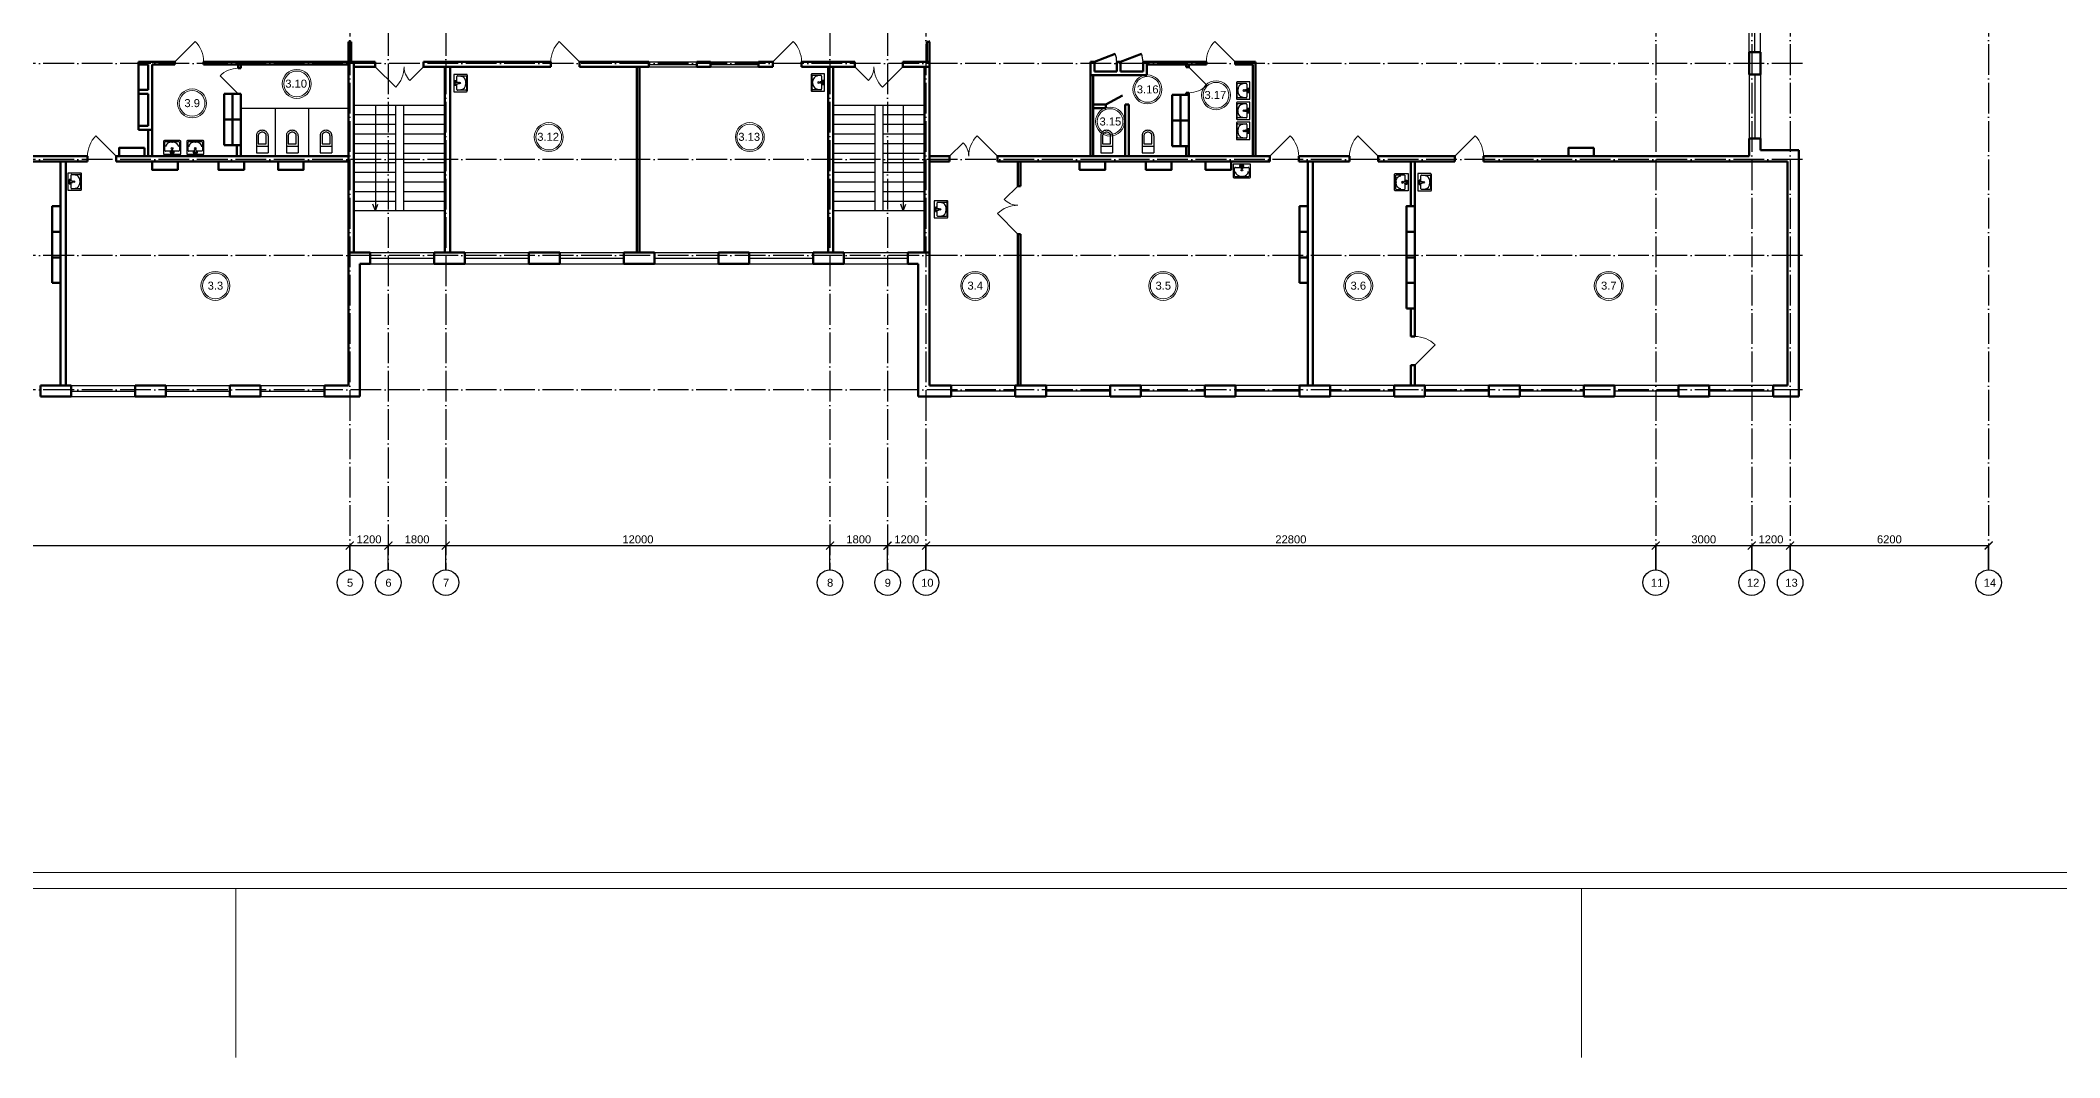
# Model space of a CAD drawing. Header units: millimetres. Extents: x 1982 to 10001982, y -1005230 to 4320529.
# Drawn here: x 2509945 to 2573034, y 1118163 to 1149944 of the extents above; entities that cross this region are included whole.
import ezdxf
from ezdxf.enums import TextEntityAlignment as Align

# ---------------------------------------------------------------- set-up
doc = ezdxf.new("R2010")
doc.units = ezdxf.units.MM
doc.linetypes.add('ACAD_ISO04W100', pattern=[30, 24, -3, 0, -3])
for name, color, linetype, lineweight in [('Level 50', 7, 'Continuous', 0), ('Двери', 250, 'Continuous', 5), ('Стены', 7, 'Continuous', 50)]:
    doc.layers.add(name, color=color, linetype=linetype, lineweight=lineweight)
for name, color, linetype in [('SANTEH', 7, 'Continuous'), ('Окна', 127, 'Continuous'), ('Оси', 30, 'Continuous'), ('Осн надпись', 7, 'Continuous'), ('размеры оси', 163, 'Continuous'), ('Сантехника', 7, 'Continuous')]:
    doc.layers.add(name, color=color, linetype=linetype)
doc.styles.get("Standard").update_dxf_attribs({"font": 'arial.ttf'})
doc.styles.add('Style-Arial', font='arial.ttf')
doc.dimstyles.new('100', dxfattribs={"dimtxt": 250, "dimasz": 250, "dimexe": 1.25, "dimexo": 0.625, "dimgap": 65, "dimtad": 1, "dimtxsty": 'Standard', "dimblk": 'ARCHTICK', "dimcen": 250, "dimadec": 0, "dimazin": 0, "dimtfac": 1, "dimtmove": 0, "dimatfit": 3, "dimldrblk": 'ARCHTICK', "dimfxl": 1, "dimarcsym": 0})

# ---------------------------------------------------------------- blocks, each defined once
blk = doc.blocks.new('Rac7')
at = {"color": 0}
for p, q in [((-39501, -24232), (-39501, -23830)), ((-39474, -23808), (-38988, -23808)), ((-39457, -23859), (-39457, -24115)), ((-39032, -23838), (-39430, -23838)), ((-39221, -23855), (-39241, -23855)), ((-39005, -24115), (-39005, -23859)), ((-39005, -23859), (-39005, -23859)), ((-38961, -23830), (-38961, -24232)), ((-38961, -24232), (-39501, -24232)), ((-39430, -24136), (-39253, -24136)), ((-39297, -24164), (-39253, -24164)), ((-39297, -24194), (-39297, -24164)), ((-39165, -24194), (-39297, -24194)), ((-39253, -24186), (-39253, -24094)), ((-39253, -24186), (-39209, -24186)), ((-39209, -24186), (-39209, -24094)), ((-39209, -24136), (-39032, -24136)), ((-39209, -24164), (-39165, -24164)), ((-39165, -24164), (-39165, -24194))]:
    blk.add_line(p, q, dxfattribs=at)
at = {"color": 0, "extrusion": (0, 0, -1)}
for centre, major_axis, start_param, end_param in [((-39474, -23830), (-27, 0), 0, 1.570796), ((-39430, -23859), (-27, 0), 0, 1.570796), ((-39241, -24007), (-194, 0), 0, 1.570796), ((-39221, -24007), (-194, 0), 1.570796, 3.141593), ((-39032, -23859), (-27, 0), 1.570796, 3.141593), ((-38988, -23830), (-27, 0), 1.570796, 3.141593), ((-39430, -24115), (-27, 0), -1.570796, 0), ((-39231, -24104), (-25.3, 0), 0.552816, 2.588777), ((-39032, -24115), (-27, 0), -3.141593, -1.570796)]:
    blk.add_ellipse(centre, major_axis=major_axis, ratio=0.785714, start_param=start_param, end_param=end_param, dxfattribs=at)
blk.add_ellipse((-39231, -24048), major_axis=(-27.9, 0), ratio=0.785714, dxfattribs=at)
blk = doc.blocks.new('WC With Cistern_103')
at = {"layer": 'SANTEH', "linetype": 'Continuous'}
for p, q in [((0, 170), (0, 700)), ((370, 700), (0, 700)), ((370, 170), (370, 700)), ((370, 500), (0, 500)), ((60, 425), (60, 170)), ((310, 425), (60, 425)), ((310, 170), (310, 425))]:
    blk.add_line(p, q, dxfattribs=at)
for points in [[(0, 170), (1, 151), (4, 133), (10, 115), (17, 97), (27, 81), (38, 66), (51, 52), (65, 40)], [(60, 170), (61, 158), (63, 146), (66, 135), (71, 124), (77, 114), (84, 104), (92, 96), (101, 88)], [(65, 40), (92, 23), (122, 10), (153, 3), (185, 0), (217, 3), (248, 10), (278, 23), (305, 40)], [(101, 88), (120, 76), (141, 67), (163, 62), (185, 60), (207, 62), (229, 67), (250, 76), (269, 88)], [(269, 88), (278, 96), (286, 104), (293, 114), (299, 124), (304, 135), (307, 146), (309, 158), (310, 170)], [(305, 40), (319, 52), (332, 66), (343, 81), (353, 97), (360, 115), (366, 133), (369, 151), (370, 170)]]:
    blk.add_lwpolyline(points, dxfattribs=at)
blk = doc.blocks.new('_ArchTick')
at = {"color": 0, "linetype": 'ByBlock', "const_width": 0.15}
blk.add_lwpolyline([(-0.5, -0.5), (0.5, 0.5)], dxfattribs=at)
blk = doc.blocks.new('*D286')
at = {"layer": 'Defpoints', "color": 0, "lineweight": 0, "transparency": 16777216}
for p in [(2519615, 1134160), (2496815, 1133403), (2519615, 1133403)]:
    blk.add_point(p, dxfattribs=at)
at = {"layer": 'размеры оси', "color": 0, "lineweight": -2, "transparency": 16777216}
for p, q in [((2496815, 1133403), (2496815, 1134161)), ((2496815, 1134160), (2519615, 1134160)), ((2519615, 1133403), (2519615, 1134161))]:
    blk.add_line(p, q, dxfattribs=at)
at = {"layer": 'размеры оси', "color": 0, "lineweight": -2, "transparency": 16777216, "xscale": 250, "yscale": 250, "zscale": 250, "rotation": 180}
blk.add_blockref('_ArchTick', (2496815, 1134160), dxfattribs=at)
at = {"layer": 'размеры оси', "color": 0, "lineweight": -2, "transparency": 16777216, "xscale": 250, "yscale": 250, "zscale": 250}
blk.add_blockref('_ArchTick', (2519615, 1134160), dxfattribs=at)
at = {"layer": 'размеры оси', "color": 0, "transparency": 16777216, "insert": (2508215, 1134353), "char_height": 250, "attachment_point": 5}
blk.add_mtext('22800', dxfattribs=at)
blk = doc.blocks.new('*D287')
at = {"layer": 'Defpoints', "color": 0, "lineweight": 0, "transparency": 16777216}
for p in [(2520815, 1134160), (2519615, 1133403), (2520815, 1133403)]:
    blk.add_point(p, dxfattribs=at)
at = {"layer": 'размеры оси', "color": 0, "lineweight": -2, "transparency": 16777216}
for p, q in [((2519615, 1133403), (2519615, 1134161)), ((2519615, 1134160), (2520815, 1134160)), ((2520815, 1133403), (2520815, 1134161))]:
    blk.add_line(p, q, dxfattribs=at)
at = {"layer": 'размеры оси', "color": 0, "lineweight": -2, "transparency": 16777216, "xscale": 250, "yscale": 250, "zscale": 250, "rotation": 180}
blk.add_blockref('_ArchTick', (2519615, 1134160), dxfattribs=at)
at = {"layer": 'размеры оси', "color": 0, "lineweight": -2, "transparency": 16777216, "xscale": 250, "yscale": 250, "zscale": 250}
blk.add_blockref('_ArchTick', (2520815, 1134160), dxfattribs=at)
at = {"layer": 'размеры оси', "color": 0, "transparency": 16777216, "insert": (2520215, 1134353), "char_height": 250, "attachment_point": 5}
blk.add_mtext('1200', dxfattribs=at)
blk = doc.blocks.new('*D288')
at = {"layer": 'Defpoints', "color": 0, "lineweight": 0, "transparency": 16777216}
for p in [(2522615, 1134160), (2520815, 1133403), (2522615, 1133403)]:
    blk.add_point(p, dxfattribs=at)
at = {"layer": 'размеры оси', "color": 0, "lineweight": -2, "transparency": 16777216}
for p, q in [((2520815, 1133403), (2520815, 1134161)), ((2520815, 1134160), (2522615, 1134160)), ((2522615, 1133403), (2522615, 1134161))]:
    blk.add_line(p, q, dxfattribs=at)
at = {"layer": 'размеры оси', "color": 0, "lineweight": -2, "transparency": 16777216, "xscale": 250, "yscale": 250, "zscale": 250, "rotation": 180}
blk.add_blockref('_ArchTick', (2520815, 1134160), dxfattribs=at)
at = {"layer": 'размеры оси', "color": 0, "lineweight": -2, "transparency": 16777216, "xscale": 250, "yscale": 250, "zscale": 250}
blk.add_blockref('_ArchTick', (2522615, 1134160), dxfattribs=at)
at = {"layer": 'размеры оси', "color": 0, "transparency": 16777216, "insert": (2521715, 1134353), "char_height": 250, "attachment_point": 5}
blk.add_mtext('1800', dxfattribs=at)
blk = doc.blocks.new('*D289')
at = {"layer": 'Defpoints', "color": 0, "lineweight": 0, "transparency": 16777216}
for p in [(2534615, 1134160), (2522615, 1133403), (2534615, 1133403)]:
    blk.add_point(p, dxfattribs=at)
at = {"layer": 'размеры оси', "color": 0, "lineweight": -2, "transparency": 16777216}
for p, q in [((2522615, 1133403), (2522615, 1134161)), ((2522615, 1134160), (2534615, 1134160)), ((2534615, 1133403), (2534615, 1134161))]:
    blk.add_line(p, q, dxfattribs=at)
at = {"layer": 'размеры оси', "color": 0, "lineweight": -2, "transparency": 16777216, "xscale": 250, "yscale": 250, "zscale": 250, "rotation": 180}
blk.add_blockref('_ArchTick', (2522615, 1134160), dxfattribs=at)
at = {"layer": 'размеры оси', "color": 0, "lineweight": -2, "transparency": 16777216, "xscale": 250, "yscale": 250, "zscale": 250}
blk.add_blockref('_ArchTick', (2534615, 1134160), dxfattribs=at)
at = {"layer": 'размеры оси', "color": 0, "transparency": 16777216, "insert": (2528615, 1134353), "char_height": 250, "attachment_point": 5}
blk.add_mtext('12000', dxfattribs=at)
blk = doc.blocks.new('*D290')
at = {"layer": 'Defpoints', "color": 0, "lineweight": 0, "transparency": 16777216}
for p in [(2536415, 1134160), (2534615, 1133403), (2536415, 1133403)]:
    blk.add_point(p, dxfattribs=at)
at = {"layer": 'размеры оси', "color": 0, "lineweight": -2, "transparency": 16777216}
for p, q in [((2534615, 1133403), (2534615, 1134161)), ((2534615, 1134160), (2536415, 1134160)), ((2536415, 1133403), (2536415, 1134161))]:
    blk.add_line(p, q, dxfattribs=at)
at = {"layer": 'размеры оси', "color": 0, "lineweight": -2, "transparency": 16777216, "xscale": 250, "yscale": 250, "zscale": 250, "rotation": 180}
blk.add_blockref('_ArchTick', (2534615, 1134160), dxfattribs=at)
at = {"layer": 'размеры оси', "color": 0, "lineweight": -2, "transparency": 16777216, "xscale": 250, "yscale": 250, "zscale": 250}
blk.add_blockref('_ArchTick', (2536415, 1134160), dxfattribs=at)
at = {"layer": 'размеры оси', "color": 0, "transparency": 16777216, "insert": (2535515, 1134353), "char_height": 250, "attachment_point": 5}
blk.add_mtext('1800', dxfattribs=at)
blk = doc.blocks.new('*D291')
at = {"layer": 'Defpoints', "color": 0, "lineweight": 0, "transparency": 16777216}
for p in [(2537615, 1134160), (2536415, 1133403), (2537615, 1133403)]:
    blk.add_point(p, dxfattribs=at)
at = {"layer": 'размеры оси', "color": 0, "lineweight": -2, "transparency": 16777216}
for p, q in [((2536415, 1133403), (2536415, 1134161)), ((2536415, 1134160), (2537615, 1134160)), ((2537615, 1133403), (2537615, 1134161))]:
    blk.add_line(p, q, dxfattribs=at)
at = {"layer": 'размеры оси', "color": 0, "lineweight": -2, "transparency": 16777216, "xscale": 250, "yscale": 250, "zscale": 250, "rotation": 180}
blk.add_blockref('_ArchTick', (2536415, 1134160), dxfattribs=at)
at = {"layer": 'размеры оси', "color": 0, "lineweight": -2, "transparency": 16777216, "xscale": 250, "yscale": 250, "zscale": 250}
blk.add_blockref('_ArchTick', (2537615, 1134160), dxfattribs=at)
at = {"layer": 'размеры оси', "color": 0, "transparency": 16777216, "insert": (2537015, 1134353), "char_height": 250, "attachment_point": 5}
blk.add_mtext('1200', dxfattribs=at)
blk = doc.blocks.new('*D292')
at = {"layer": 'Defpoints', "color": 0, "lineweight": 0, "transparency": 16777216}
for p in [(2560415, 1134160), (2537615, 1133403), (2560415, 1133403)]:
    blk.add_point(p, dxfattribs=at)
at = {"layer": 'размеры оси', "color": 0, "lineweight": -2, "transparency": 16777216}
for p, q in [((2537615, 1133403), (2537615, 1134161)), ((2537615, 1134160), (2560415, 1134160)), ((2560415, 1133403), (2560415, 1134161))]:
    blk.add_line(p, q, dxfattribs=at)
at = {"layer": 'размеры оси', "color": 0, "lineweight": -2, "transparency": 16777216, "xscale": 250, "yscale": 250, "zscale": 250, "rotation": 180}
blk.add_blockref('_ArchTick', (2537615, 1134160), dxfattribs=at)
at = {"layer": 'размеры оси', "color": 0, "lineweight": -2, "transparency": 16777216, "xscale": 250, "yscale": 250, "zscale": 250}
blk.add_blockref('_ArchTick', (2560415, 1134160), dxfattribs=at)
at = {"layer": 'размеры оси', "color": 0, "transparency": 16777216, "insert": (2549015, 1134353), "char_height": 250, "attachment_point": 5}
blk.add_mtext('22800', dxfattribs=at)
blk = doc.blocks.new('*D293')
at = {"layer": 'Defpoints', "color": 0, "lineweight": 0, "transparency": 16777216}
for p in [(2563415, 1134160), (2560415, 1133403), (2563415, 1133403)]:
    blk.add_point(p, dxfattribs=at)
at = {"layer": 'размеры оси', "color": 0, "lineweight": -2, "transparency": 16777216}
for p, q in [((2560415, 1133403), (2560415, 1134161)), ((2560415, 1134160), (2563415, 1134160)), ((2563415, 1133403), (2563415, 1134161))]:
    blk.add_line(p, q, dxfattribs=at)
at = {"layer": 'размеры оси', "color": 0, "lineweight": -2, "transparency": 16777216, "xscale": 250, "yscale": 250, "zscale": 250, "rotation": 180}
blk.add_blockref('_ArchTick', (2560415, 1134160), dxfattribs=at)
at = {"layer": 'размеры оси', "color": 0, "lineweight": -2, "transparency": 16777216, "xscale": 250, "yscale": 250, "zscale": 250}
blk.add_blockref('_ArchTick', (2563415, 1134160), dxfattribs=at)
at = {"layer": 'размеры оси', "color": 0, "transparency": 16777216, "insert": (2561915, 1134353), "char_height": 250, "attachment_point": 5}
blk.add_mtext('3000', dxfattribs=at)
blk = doc.blocks.new('*D294')
at = {"layer": 'Defpoints', "color": 0, "lineweight": 0, "transparency": 16777216}
for p in [(2564615, 1134160), (2563415, 1133403), (2564615, 1133403)]:
    blk.add_point(p, dxfattribs=at)
at = {"layer": 'размеры оси', "color": 0, "lineweight": -2, "transparency": 16777216}
for p, q in [((2563415, 1133403), (2563415, 1134161)), ((2563415, 1134160), (2564615, 1134160)), ((2564615, 1133403), (2564615, 1134161))]:
    blk.add_line(p, q, dxfattribs=at)
at = {"layer": 'размеры оси', "color": 0, "lineweight": -2, "transparency": 16777216, "xscale": 250, "yscale": 250, "zscale": 250, "rotation": 180}
blk.add_blockref('_ArchTick', (2563415, 1134160), dxfattribs=at)
at = {"layer": 'размеры оси', "color": 0, "lineweight": -2, "transparency": 16777216, "xscale": 250, "yscale": 250, "zscale": 250}
blk.add_blockref('_ArchTick', (2564615, 1134160), dxfattribs=at)
at = {"layer": 'размеры оси', "color": 0, "transparency": 16777216, "insert": (2564015, 1134353), "char_height": 250, "attachment_point": 5}
blk.add_mtext('1200', dxfattribs=at)
blk = doc.blocks.new('*D295')
at = {"layer": 'Defpoints', "color": 0, "lineweight": 0, "transparency": 16777216}
for p in [(2570815, 1134160), (2564615, 1133403), (2570815, 1133403)]:
    blk.add_point(p, dxfattribs=at)
at = {"layer": 'размеры оси', "color": 0, "lineweight": -2, "transparency": 16777216}
for p, q in [((2564615, 1133403), (2564615, 1134161)), ((2564615, 1134160), (2570815, 1134160)), ((2570815, 1133403), (2570815, 1134161))]:
    blk.add_line(p, q, dxfattribs=at)
at = {"layer": 'размеры оси', "color": 0, "lineweight": -2, "transparency": 16777216, "xscale": 250, "yscale": 250, "zscale": 250, "rotation": 180}
blk.add_blockref('_ArchTick', (2564615, 1134160), dxfattribs=at)
at = {"layer": 'размеры оси', "color": 0, "lineweight": -2, "transparency": 16777216, "xscale": 250, "yscale": 250, "zscale": 250}
blk.add_blockref('_ArchTick', (2570815, 1134160), dxfattribs=at)
at = {"layer": 'размеры оси', "color": 0, "transparency": 16777216, "insert": (2567715, 1134353), "char_height": 250, "attachment_point": 5}
blk.add_mtext('6200', dxfattribs=at)
blk = doc.blocks.new('*U49')
at = {"color": 7, "linetype": 'Continuous', "lineweight": 0}
for p, q in [((-21.025, -34.987), (-21.025, -29.7)), ((21.025, -34.987), (21.025, -29.7))]:
    blk.add_line(p, q, dxfattribs=at)
at = {"color": 7, "linetype": 'Continuous', "lineweight": 0, "flags": 128}
blk.add_lwpolyline([(63.075, 29.7), (63.075, -29.7), (-63.075, -29.7), (-63.075, 29.7), (63.075, 29.7)], close=True, dxfattribs=at)
at = {"layer": 'Level 50', "color": 7, "linetype": 'Continuous', "lineweight": 13}
blk.add_line((62.575, -29.2), (-62.275, -29.2), dxfattribs=at)

msp = doc.modelspace()

# ---------------------------------------------------------------- linework, layer by layer
for p, q in [((2528959.949, 1149274.059), (2530459.949, 1149274.059)), ((2528959.949, 1149194.059), (2530459.949, 1149194.059)), ((2528959.949, 1149114.059), (2530459.949, 1149114.059)), ((2530879.949, 1149274.059), (2532379.949, 1149274.059)), ((2530879.949, 1149194.059), (2532379.949, 1149194.059)), ((2530879.949, 1149114.059), (2532379.949, 1149114.059)), ((2522585.395, 1147914.059), (2519735.395, 1147914.059)), ((2521035.395, 1147614.059), (2519735.395, 1147614.059)), ((2520411.885, 1147914.059), (2520411.885, 1144614.059)), ((2521035.395, 1147914.059), (2521035.395, 1144614.059)), ((2521285.395, 1147914.059), (2521285.395, 1144614.059)), ((2522585.395, 1147614.059), (2521285.395, 1147614.059)), ((2537565.395, 1147914.059), (2534715.395, 1147914.059)), ((2536015.395, 1147614.059), (2534715.395, 1147614.059)), ((2536015.395, 1147914.059), (2536015.395, 1144614.059)), ((2536265.395, 1147914.059), (2536265.395, 1144614.059)), ((2537565.395, 1147614.059), (2536265.395, 1147614.059)), ((2536905.385, 1147914.059), (2536905.385, 1144614.059)), ((2521035.395, 1147314.059), (2519735.395, 1147314.059)), ((2521035.395, 1147014.059), (2519735.395, 1147014.059)), ((2522585.395, 1147314.059), (2521285.395, 1147314.059)), ((2522585.395, 1147014.059), (2521285.395, 1147014.059)), ((2536015.395, 1147314.059), (2534715.395, 1147314.059)), ((2536015.395, 1147014.059), (2534715.395, 1147014.059)), ((2537565.395, 1147314.059), (2536265.395, 1147314.059)), ((2537565.395, 1147014.059), (2536265.395, 1147014.059)), ((2521035.395, 1146714.059), (2519735.395, 1146714.059)), ((2521035.395, 1146414.059), (2519735.395, 1146414.059)), ((2522585.395, 1146714.059), (2521285.395, 1146714.059)), ((2522585.395, 1146414.059), (2521285.395, 1146414.059)), ((2536015.395, 1146714.059), (2534715.395, 1146714.059)), ((2536015.395, 1146414.059), (2534715.395, 1146414.059)), ((2537565.395, 1146714.059), (2536265.395, 1146714.059)), ((2537565.395, 1146414.059), (2536265.395, 1146414.059)), ((2521035.395, 1146114.059), (2519735.395, 1146114.059)), ((2521035.395, 1145814.059), (2519735.395, 1145814.059)), ((2522585.395, 1146114.059), (2521285.395, 1146114.059)), ((2522585.395, 1145814.059), (2521285.395, 1145814.059)), ((2536015.395, 1146114.059), (2534715.395, 1146114.059)), ((2536015.395, 1145814.059), (2534715.395, 1145814.059)), ((2537565.395, 1146114.059), (2536265.395, 1146114.059)), ((2537565.395, 1145814.059), (2536265.395, 1145814.059)), ((2521035.395, 1145514.059), (2519735.395, 1145514.059)), ((2521035.395, 1145214.059), (2519735.395, 1145214.059)), ((2522585.395, 1145514.059), (2521285.395, 1145514.059)), ((2522585.395, 1145214.059), (2521285.395, 1145214.059)), ((2536015.395, 1145514.059), (2534715.395, 1145514.059)), ((2536015.395, 1145214.059), (2534715.395, 1145214.059)), ((2537565.395, 1145514.059), (2536265.395, 1145514.059)), ((2537565.395, 1145214.059), (2536265.395, 1145214.059)), ((2521035.395, 1144914.059), (2519735.395, 1144914.059)), ((2522585.395, 1144614.059), (2519735.395, 1144614.059)), ((2520411.885, 1144614.059), (2520334.36, 1144821.904)), ((2520411.885, 1144614.059), (2520489.41, 1144821.904)), ((2522585.395, 1144914.059), (2521285.395, 1144914.059)), ((2536015.395, 1144914.059), (2534715.395, 1144914.059)), ((2537565.395, 1144614.059), (2534715.395, 1144614.059)), ((2537565.395, 1144914.059), (2536265.395, 1144914.059)), ((2536905.385, 1144614.059), (2536827.86, 1144821.904)), ((2536905.385, 1144614.059), (2536982.91, 1144821.904))]:
    msp.add_line(p, q)
at = {"lineweight": 50}
for p, q in [((2543575.395, 1149274.059), (2543695.395, 1149274.059)), ((2538349.949, 1146324.059), (2538349.949, 1146164.059)), ((2539849.949, 1146324.059), (2539849.949, 1146164.059)), ((2548359.949, 1146324.059), (2548359.949, 1146164.059)), ((2549259.949, 1146324.059), (2549259.949, 1146164.059)), ((2540485.395, 1145394.107), (2540565.395, 1145394.107)), ((2540485.395, 1143894.107), (2540565.395, 1143894.107))]:
    msp.add_line(p, q, dxfattribs=at)
at = {"color": 7, "linetype": 'Continuous', "lineweight": 13}
for centre, radius in [((2517955.925, 1148585.179), 452.013), ((2517955.925, 1148585.179), 402.013), ((2544531.774, 1148411.951), 452.013), ((2514686.468, 1147976.587), 452.013), ((2514686.468, 1147976.587), 402.013), ((2544531.774, 1148411.951), 402.013), ((2546676.757, 1148231.456), 452.013), ((2546676.757, 1148231.456), 402.013), ((2543366.542, 1147408.58), 452.013), ((2543366.542, 1147408.58), 402.013), ((2525829.027, 1146923.488), 452.013), ((2525829.027, 1146923.488), 402.013), ((2532111.813, 1146923.488), 452.013), ((2532111.813, 1146923.488), 402.013), ((2515412.105, 1142273.926), 452.013), ((2515412.105, 1142273.926), 402.013), ((2539152.554, 1142273.926), 452.013), ((2539152.554, 1142273.926), 402.013), ((2545027.914, 1142273.926), 452.013), ((2545027.914, 1142273.926), 402.013), ((2551121.102, 1142273.926), 452.013), ((2551121.102, 1142273.926), 402.013), ((2558947.166, 1142273.926), 452.013), ((2558947.166, 1142273.926), 402.013)]:
    msp.add_circle(centre, radius, dxfattribs=at)
at = {"layer": 'SANTEH'}
for p, q in [((2516205.395, 1147824.059), (2519575.395, 1147824.059)), ((2517279.949, 1147824.059), (2517279.949, 1146324.059)), ((2518327.507, 1147824.059), (2518327.507, 1146324.059))]:
    msp.add_line(p, q, dxfattribs=at)
for centre in [(2542875.395, 1149274.059), (2543695.395, 1149274.059)]:
    msp.add_arc(centre, 700, 0, 21.05792941, dxfattribs=at)
at = {"layer": 'Двери'}
for p, q in [((2514146.555, 1149274.059), (2514782.951, 1149910.455)), ((2519615.395, 1149274.059), (2519615.395, 1149944.059)), ((2526794.17, 1149274.059), (2526157.774, 1149910.455)), ((2532827.812, 1149274.059), (2533464.208, 1149910.455)), ((2537725.395, 1149274.059), (2537725.395, 1149944.059)), ((2547275.395, 1149274.059), (2546638.999, 1149910.455)), ((2520410.395, 1149114.059), (2521046.792, 1148477.663)), ((2521910.395, 1149114.059), (2521486.131, 1148689.795)), ((2535390.395, 1149114.059), (2535814.66, 1148689.795)), ((2536890.395, 1149114.059), (2536253.999, 1148477.663)), ((2545825.395, 1149107.759), (2546391.081, 1148542.073)), ((2516125.395, 1148274.059), (2515559.71, 1148839.745)), ((2512316.973, 1146324.059), (2511680.577, 1146960.455)), ((2539849.949, 1146324.059), (2539213.553, 1146960.455)), ((2548359.949, 1146324.059), (2548996.345, 1146960.455)), ((2551746.555, 1146324.059), (2551110.159, 1146960.455)), ((2554135.395, 1146324.059), (2554771.792, 1146960.455)), ((2538349.949, 1146324.059), (2538774.213, 1146748.323)), ((2540485.395, 1145394.107), (2540061.131, 1144969.843)), ((2540485.395, 1143894.107), (2539848.999, 1144530.503)), ((2552885.395, 1139793.71), (2553521.792, 1140430.106))]:
    msp.add_line(p, q, dxfattribs=at)
for centre, radius, start, end in [((2514146.555, 1149274.059), 900, 0, 45), ((2526794.17, 1149274.059), 900, 135, 180), ((2532827.812, 1149274.059), 900, 0, 45), ((2547275.395, 1149274.059), 900, 135, 180), ((2516125.395, 1148274.059), 800, 90, 135), ((2520410.395, 1149114.059), 900, 315, 0), ((2521910.395, 1149114.059), 600, 180, 225), ((2535390.395, 1149114.059), 600, 315, 0), ((2536890.395, 1149114.059), 900, 180, 225), ((2545825.395, 1149107.759), 800, 270, 315), ((2512316.973, 1146324.059), 900, 135, 180), ((2539849.949, 1146324.059), 900, 135, 180), ((2548359.949, 1146324.059), 900, 0, 45), ((2551746.555, 1146324.059), 900, 135, 180), ((2554135.395, 1146324.059), 900, 0, 45), ((2538349.949, 1146324.059), 600, 0, 45), ((2540485.395, 1143894.107), 900, 90, 135), ((2540485.395, 1145394.107), 600, 225, 270), ((2552885.395, 1139793.71), 900, 45, 90)]:
    msp.add_arc(centre, radius, start, end, dxfattribs=at)
at = {"layer": 'Окна'}
for p, q in [((2563335.395, 1149574.059), (2563335.395, 1151574.059)), ((2563510.395, 1149574.059), (2563510.395, 1151574.059)), ((2563685.395, 1149574.059), (2563685.395, 1151574.059)), ((2563335.395, 1148874.059), (2563335.395, 1146874.059)), ((2563510.395, 1148874.059), (2563510.395, 1146874.059)), ((2563685.395, 1148874.059), (2563685.395, 1146874.059)), ((2520250.395, 1143314.059), (2522250.395, 1143314.059)), ((2523210.395, 1143314.059), (2525210.395, 1143314.059)), ((2526170.395, 1143314.059), (2528170.395, 1143314.059)), ((2529130.395, 1143314.059), (2531130.395, 1143314.059)), ((2532090.395, 1143314.059), (2534090.395, 1143314.059)), ((2535050.395, 1143314.059), (2537050.395, 1143314.059)), ((2520250.395, 1143139.059), (2522250.395, 1143139.059)), ((2520250.395, 1142964.059), (2522250.395, 1142964.059)), ((2523210.395, 1143139.059), (2525210.395, 1143139.059)), ((2523210.395, 1142964.059), (2525210.395, 1142964.059)), ((2526170.395, 1143139.059), (2528170.395, 1143139.059)), ((2526170.395, 1142964.059), (2528170.395, 1142964.059)), ((2529130.395, 1143139.059), (2531130.395, 1143139.059)), ((2529130.395, 1142964.059), (2531130.395, 1142964.059)), ((2532090.395, 1143139.059), (2534090.395, 1143139.059)), ((2532090.395, 1142964.059), (2534090.395, 1142964.059)), ((2535050.395, 1143139.059), (2537050.395, 1143139.059)), ((2535050.395, 1142964.059), (2537050.395, 1142964.059)), ((2510905.395, 1139164.059), (2512905.395, 1139164.059)), ((2510905.395, 1138989.059), (2512905.395, 1138989.059)), ((2510905.395, 1138814.059), (2512905.395, 1138814.059)), ((2513865.395, 1139164.059), (2515865.395, 1139164.059)), ((2513865.395, 1138989.059), (2515865.395, 1138989.059)), ((2513865.395, 1138814.059), (2515865.395, 1138814.059)), ((2516825.395, 1139164.059), (2518825.395, 1139164.059)), ((2516825.395, 1138989.059), (2518825.395, 1138989.059)), ((2516825.395, 1138814.059), (2518825.395, 1138814.059)), ((2540405.395, 1139164.059), (2538405.395, 1139164.059)), ((2540405.395, 1138989.059), (2538405.395, 1138989.059)), ((2540405.395, 1138814.059), (2538405.395, 1138814.059)), ((2543365.395, 1139164.059), (2541365.395, 1139164.059)), ((2543365.395, 1138989.059), (2541365.395, 1138989.059)), ((2543365.395, 1138814.059), (2541365.395, 1138814.059)), ((2546325.395, 1139164.059), (2544325.395, 1139164.059)), ((2546325.395, 1138989.059), (2544325.395, 1138989.059)), ((2546325.395, 1138814.059), (2544325.395, 1138814.059)), ((2549285.395, 1139164.059), (2547285.395, 1139164.059)), ((2549285.395, 1138989.059), (2547285.395, 1138989.059)), ((2549285.395, 1138814.059), (2547285.395, 1138814.059)), ((2552245.395, 1139164.059), (2550245.395, 1139164.059)), ((2552245.395, 1138989.059), (2550245.395, 1138989.059)), ((2552245.395, 1138814.059), (2550245.395, 1138814.059)), ((2555205.395, 1139164.059), (2553205.395, 1139164.059)), ((2555205.395, 1138989.059), (2553205.395, 1138989.059)), ((2555205.395, 1138814.059), (2553205.395, 1138814.059)), ((2558165.395, 1139164.059), (2556165.395, 1139164.059)), ((2558165.395, 1138989.059), (2556165.395, 1138989.059)), ((2558165.395, 1138814.059), (2556165.395, 1138814.059)), ((2561125.395, 1139164.059), (2559125.395, 1139164.059)), ((2561125.395, 1138989.059), (2559125.395, 1138989.059)), ((2561125.395, 1138814.059), (2559125.395, 1138814.059)), ((2564085.395, 1139164.059), (2562085.395, 1139164.059)), ((2564085.395, 1138989.059), (2562085.395, 1138989.059)), ((2564085.395, 1138814.059), (2562085.395, 1138814.059))]:
    msp.add_line(p, q, dxfattribs=at)
at = {"layer": 'Оси', "linetype": 'ACAD_ISO04W100', "ltscale": 40}
for p, q in [((2519615.395, 1177424.059), (2519615.395, 1133402.682)), ((2537615.395, 1177424.059), (2537615.395, 1133402.682)), ((2560415.395, 1177424.059), (2560415.395, 1133402.682)), ((2563415.395, 1177424.059), (2563415.395, 1133402.682)), ((2564615.395, 1177424.059), (2564615.395, 1133402.682)), ((2520815.395, 1173224.059), (2520815.395, 1133402.682)), ((2522615.395, 1173224.059), (2522615.395, 1133402.682)), ((2534615.395, 1173224.059), (2534615.395, 1133402.682)), ((2536415.395, 1173224.059), (2536415.395, 1133402.682)), ((2570815.395, 1164224.059), (2570815.395, 1133402.682)), ((2565001.295, 1149224.059), (2480265.698, 1149224.059)), ((2565001.295, 1146224.059), (2480265.698, 1146224.059)), ((2565001.295, 1143224.059), (2480265.698, 1143224.059)), ((2565001.295, 1139024.059), (2480265.698, 1139024.059))]:
    msp.add_line(p, q, dxfattribs=at)
at = {"layer": 'Осн надпись', "ltscale": 40}
for centre in [(2519615.395, 1133002.682), (2520815.395, 1133002.682), (2522615.395, 1133002.682), (2534615.395, 1133002.682), (2536415.395, 1133002.682), (2537615.395, 1133002.682), (2560415.395, 1133002.682), (2563415.395, 1133002.682), (2564615.395, 1133002.682), (2570815.395, 1133002.682)]:
    msp.add_circle(centre, 400, dxfattribs=at)
at = {"layer": 'Стены'}
for p, q in [((2519575.395, 1149894.059), (2519575.395, 1149274.059)), ((2519655.395, 1149894.059), (2519575.395, 1149894.059)), ((2519655.395, 1149894.059), (2519655.395, 1149274.059)), ((2537645.395, 1149894.059), (2537645.395, 1149274.059)), ((2537725.395, 1149894.059), (2537645.395, 1149894.059)), ((2537725.395, 1149894.059), (2537725.395, 1149274.059)), ((2542875.395, 1149274.059), (2543528.648, 1149525.578)), ((2543695.395, 1149274.059), (2544348.648, 1149525.578)), ((2563335.395, 1148874.059), (2563335.395, 1149574.059)), ((2563335.395, 1149574.059), (2563685.395, 1149574.059)), ((2563685.395, 1148874.059), (2563685.395, 1149574.059)), ((2513015.395, 1149274.059), (2513015.395, 1149194.059)), ((2513015.395, 1149274.059), (2514146.555, 1149274.059)), ((2513015.395, 1147154.059), (2513015.395, 1149274.059)), ((2513015.395, 1149194.059), (2513315.395, 1149194.059)), ((2513315.395, 1149194.059), (2513315.395, 1148394.059)), ((2513435.395, 1149194.059), (2513435.395, 1146324.059)), ((2513435.395, 1149194.059), (2514146.555, 1149194.059)), ((2514146.555, 1149194.059), (2514146.555, 1149274.059)), ((2515046.555, 1149274.059), (2519445.395, 1149274.059)), ((2515046.555, 1149194.059), (2515046.555, 1149274.059)), ((2515046.555, 1149194.059), (2519575.395, 1149194.059)), ((2516125.395, 1149074.059), (2516125.395, 1149194.059)), ((2516125.395, 1149074.059), (2516205.395, 1149074.059)), ((2516205.395, 1149074.059), (2516205.395, 1149194.059)), ((2519445.395, 1149274.059), (2519925.395, 1149274.059)), ((2519575.395, 1149274.059), (2519575.395, 1139164.059)), ((2519575.395, 1149274.059), (2519735.395, 1149274.059)), ((2519735.395, 1149274.059), (2519735.395, 1143314.059)), ((2519735.395, 1149114.059), (2520410.395, 1149114.059)), ((2519925.395, 1149274.059), (2520410.395, 1149274.059)), ((2520410.395, 1149114.059), (2520410.395, 1149274.059)), ((2521910.395, 1149274.059), (2525894.17, 1149274.059)), ((2521910.395, 1149114.059), (2521910.395, 1149274.059)), ((2521910.395, 1149114.059), (2525894.17, 1149114.059)), ((2522585.395, 1149114.059), (2522585.395, 1143314.059)), ((2522745.395, 1149114.059), (2522745.395, 1143314.059)), ((2525894.17, 1149114.059), (2525894.17, 1149274.059)), ((2526794.17, 1149274.059), (2528959.949, 1149274.059)), ((2526794.17, 1149114.059), (2526794.17, 1149274.059)), ((2526794.17, 1149114.059), (2528959.949, 1149114.059)), ((2528585.395, 1149114.059), (2528585.395, 1143314.059)), ((2528665.395, 1149114.059), (2528665.395, 1143314.059)), ((2528959.949, 1149274.059), (2528959.949, 1149114.059)), ((2530459.949, 1149274.059), (2530879.949, 1149274.059)), ((2530459.949, 1149274.059), (2530459.949, 1149114.059)), ((2530459.949, 1149114.059), (2530879.949, 1149114.059)), ((2530879.949, 1149274.059), (2530879.949, 1149114.059)), ((2532379.949, 1149274.059), (2532827.812, 1149274.059)), ((2532379.949, 1149274.059), (2532379.949, 1149114.059)), ((2532379.949, 1149114.059), (2532827.812, 1149114.059)), ((2532827.812, 1149114.059), (2532827.812, 1149274.059)), ((2533727.812, 1149274.059), (2535390.395, 1149274.059)), ((2533727.812, 1149114.059), (2533727.812, 1149274.059)), ((2533727.812, 1149114.059), (2535390.395, 1149114.059)), ((2534555.395, 1149114.059), (2534555.395, 1143314.059)), ((2534715.395, 1149114.059), (2534715.395, 1143314.059)), ((2535390.395, 1149114.059), (2535390.395, 1149274.059)), ((2536890.395, 1149274.059), (2537725.395, 1149274.059)), ((2536890.395, 1149114.059), (2536890.395, 1149274.059)), ((2536890.395, 1149114.059), (2537725.395, 1149114.059)), ((2537565.395, 1149114.059), (2537565.395, 1143314.059)), ((2537725.395, 1149274.059), (2537725.395, 1139164.059)), ((2537725.395, 1149274.059), (2537725.395, 1143314.059)), ((2542755.395, 1149274.059), (2542875.395, 1149274.059)), ((2542755.395, 1149274.059), (2542755.395, 1146324.059)), ((2542755.395, 1149274.059), (2542755.395, 1148974.059)), ((2542755.395, 1148854.059), (2544515.395, 1148854.059)), ((2542835.395, 1148854.059), (2542835.395, 1146324.059)), ((2542875.395, 1149274.059), (2542875.395, 1148974.059)), ((2542875.395, 1148974.059), (2543575.395, 1148974.059)), ((2543575.395, 1149274.059), (2543575.395, 1148974.059)), ((2543695.395, 1149274.059), (2543695.395, 1148974.059)), ((2543695.395, 1148974.059), (2544395.395, 1148974.059)), ((2544395.395, 1149274.059), (2546375.395, 1149274.059)), ((2544395.395, 1149274.059), (2544395.395, 1148974.059)), ((2544515.395, 1149274.059), (2544515.395, 1148854.059)), ((2544515.395, 1149194.059), (2546375.395, 1149194.059)), ((2545745.395, 1149194.059), (2545745.395, 1149107.759)), ((2545745.395, 1149107.759), (2545825.395, 1149107.759)), ((2545825.395, 1149194.059), (2545825.395, 1149107.759)), ((2546375.395, 1149274.059), (2546375.395, 1149194.059)), ((2547275.395, 1149274.059), (2547905.395, 1149274.059)), ((2547275.395, 1149274.059), (2547275.395, 1149194.059)), ((2547275.395, 1149194.059), (2547825.395, 1149194.059)), ((2547825.395, 1149194.059), (2547825.395, 1146324.059)), ((2547905.395, 1149274.059), (2547905.395, 1146324.059)), ((2563335.395, 1148874.059), (2563685.395, 1148874.059)), ((2513015.395, 1148394.059), (2513015.395, 1148274.059)), ((2513015.395, 1148394.059), (2513315.395, 1148394.059)), ((2513015.395, 1148274.059), (2513315.395, 1148274.059)), ((2513315.395, 1148274.059), (2513315.395, 1147274.059)), ((2515685.395, 1148274.059), (2515685.395, 1146674.059)), ((2515685.395, 1148274.059), (2516205.395, 1148274.059)), ((2515945.395, 1146674.059), (2515945.395, 1148274.059)), ((2516205.395, 1148274.059), (2516205.395, 1146324.059)), ((2543235.395, 1147944.059), (2543756.73, 1148224.153)), ((2545305.395, 1148244.059), (2545305.395, 1146644.059)), ((2545305.395, 1148244.059), (2545825.395, 1148244.059)), ((2545565.395, 1146644.059), (2545565.395, 1148244.059)), ((2545745.395, 1148307.759), (2545745.395, 1148244.059)), ((2545745.395, 1148307.759), (2545825.395, 1148307.759)), ((2545825.395, 1148307.759), (2545825.395, 1146324.059)), ((2542835.395, 1147944.059), (2543235.395, 1147944.059)), ((2542835.395, 1147824.059), (2543235.395, 1147824.059)), ((2543235.395, 1147944.059), (2543235.395, 1147824.059)), ((2543835.395, 1147944.059), (2543835.395, 1146324.059)), ((2543835.395, 1147944.059), (2543955.395, 1147944.059)), ((2543955.395, 1147944.059), (2543955.395, 1146324.059)), ((2513015.395, 1147274.059), (2513015.395, 1147154.059)), ((2513015.395, 1147274.059), (2513315.395, 1147274.059)), ((2513015.395, 1147154.059), (2513435.395, 1147154.059)), ((2513315.395, 1147154.059), (2513315.395, 1146324.059)), ((2515685.395, 1147474.059), (2516205.395, 1147474.059)), ((2545305.395, 1147444.059), (2545825.395, 1147444.059)), ((2503488.336, 1146324.059), (2511416.973, 1146324.059)), ((2511416.973, 1146164.059), (2511416.973, 1146324.059)), ((2512316.973, 1146324.059), (2519575.395, 1146324.059)), ((2512316.973, 1146164.059), (2512316.973, 1146324.059)), ((2515685.395, 1146674.059), (2516205.395, 1146674.059)), ((2516085.395, 1146674.059), (2516085.395, 1146324.059)), ((2537725.395, 1146324.059), (2538349.949, 1146324.059)), ((2539849.949, 1146324.059), (2548359.949, 1146324.059)), ((2545305.395, 1146644.059), (2545825.395, 1146644.059)), ((2545745.395, 1146644.059), (2545745.395, 1146324.059)), ((2549259.949, 1146324.059), (2550846.555, 1146324.059)), ((2550846.555, 1146324.059), (2550846.555, 1146164.059)), ((2551746.555, 1146324.059), (2554135.395, 1146324.059)), ((2551746.555, 1146324.059), (2551746.555, 1146164.059)), ((2554135.395, 1146324.059), (2554135.395, 1146164.059)), ((2555035.395, 1146324.059), (2563335.395, 1146324.059)), ((2555035.395, 1146324.059), (2555035.395, 1146164.059)), ((2563335.395, 1146874.059), (2563685.395, 1146874.059)), ((2563335.395, 1146874.059), (2563335.395, 1146324.059)), ((2563685.395, 1146514.059), (2563685.395, 1146874.059)), ((2564885.395, 1146514.059), (2563685.395, 1146514.059)), ((2564885.395, 1138814.059), (2564885.395, 1146514.059)), ((2503488.336, 1146164.059), (2511416.973, 1146164.059)), ((2510575.395, 1146164.059), (2510575.395, 1139164.059)), ((2510735.395, 1146164.059), (2510735.395, 1139164.059)), ((2512316.973, 1146164.059), (2519575.395, 1146164.059)), ((2537725.395, 1146164.059), (2538349.949, 1146164.059)), ((2539849.949, 1146164.059), (2548359.949, 1146164.059)), ((2540485.395, 1146164.059), (2540485.395, 1145394.107)), ((2540565.395, 1146164.059), (2540565.395, 1145394.107)), ((2549259.949, 1146164.059), (2550846.555, 1146164.059)), ((2549545.395, 1146164.059), (2549545.395, 1139164.059)), ((2549705.395, 1146164.059), (2549705.395, 1139164.059)), ((2551746.555, 1146164.059), (2554135.395, 1146164.059)), ((2552765.395, 1144764.059), (2552765.395, 1146164.059)), ((2552885.395, 1140693.71), (2552885.395, 1146164.059)), ((2555035.395, 1146164.059), (2564535.395, 1146164.059)), ((2564535.395, 1139164.059), (2564535.395, 1146164.059)), ((2540485.395, 1143894.107), (2540485.395, 1139164.059)), ((2540565.395, 1143894.107), (2540565.395, 1139164.059)), ((2520250.395, 1143314.059), (2519575.395, 1143314.059)), ((2520250.395, 1142964.059), (2520250.395, 1143314.059)), ((2523210.395, 1143314.059), (2522250.395, 1143314.059)), ((2522250.395, 1142964.059), (2522250.395, 1143314.059)), ((2523210.395, 1142964.059), (2523210.395, 1143314.059)), ((2526170.395, 1143314.059), (2525210.395, 1143314.059)), ((2525210.395, 1142964.059), (2525210.395, 1143314.059)), ((2526170.395, 1142964.059), (2526170.395, 1143314.059)), ((2529130.395, 1143314.059), (2528170.395, 1143314.059)), ((2528170.395, 1142964.059), (2528170.395, 1143314.059)), ((2529130.395, 1142964.059), (2529130.395, 1143314.059)), ((2532090.395, 1143314.059), (2531130.395, 1143314.059)), ((2531130.395, 1142964.059), (2531130.395, 1143314.059)), ((2532090.395, 1142964.059), (2532090.395, 1143314.059)), ((2535050.395, 1143314.059), (2534090.395, 1143314.059)), ((2534090.395, 1142964.059), (2534090.395, 1143314.059)), ((2535050.395, 1142964.059), (2535050.395, 1143314.059)), ((2537725.395, 1143314.059), (2537050.395, 1143314.059)), ((2537050.395, 1142964.059), (2537050.395, 1143314.059)), ((2519925.395, 1142964.059), (2519925.395, 1138814.059)), ((2520250.395, 1142964.059), (2519925.395, 1142964.059)), ((2523210.395, 1142964.059), (2522250.395, 1142964.059)), ((2526170.395, 1142964.059), (2525210.395, 1142964.059)), ((2529130.395, 1142964.059), (2528170.395, 1142964.059)), ((2532090.395, 1142964.059), (2531130.395, 1142964.059)), ((2535050.395, 1142964.059), (2534090.395, 1142964.059)), ((2537375.395, 1142964.059), (2537050.395, 1142964.059)), ((2537375.395, 1142964.059), (2537375.395, 1138814.059)), ((2552765.395, 1140693.71), (2552765.395, 1141564.059)), ((2552765.395, 1140693.71), (2552885.395, 1140693.71)), ((2552765.395, 1139164.059), (2552765.395, 1139793.71)), ((2552765.395, 1139793.71), (2552885.395, 1139793.71)), ((2552885.395, 1139164.059), (2552885.395, 1139793.71)), ((2509945.395, 1139164.059), (2510905.395, 1139164.059)), ((2509945.395, 1139164.059), (2509945.395, 1138814.059)), ((2509945.395, 1138814.059), (2510905.395, 1138814.059)), ((2510905.395, 1139164.059), (2510905.395, 1138814.059)), ((2512905.395, 1139164.059), (2513865.395, 1139164.059)), ((2512905.395, 1139164.059), (2512905.395, 1138814.059)), ((2512905.395, 1138814.059), (2513865.395, 1138814.059)), ((2513865.395, 1139164.059), (2513865.395, 1138814.059)), ((2515865.395, 1139164.059), (2516825.395, 1139164.059)), ((2515865.395, 1139164.059), (2515865.395, 1138814.059)), ((2515865.395, 1138814.059), (2516825.395, 1138814.059)), ((2516825.395, 1139164.059), (2516825.395, 1138814.059)), ((2518825.395, 1139164.059), (2519575.395, 1139164.059)), ((2518825.395, 1139164.059), (2518825.395, 1138814.059)), ((2518825.395, 1138814.059), (2519925.395, 1138814.059)), ((2538405.395, 1138814.059), (2537375.395, 1138814.059)), ((2538405.395, 1139164.059), (2537725.395, 1139164.059)), ((2538405.395, 1139164.059), (2538405.395, 1138814.059)), ((2541365.395, 1139164.059), (2540405.395, 1139164.059)), ((2540405.395, 1139164.059), (2540405.395, 1138814.059)), ((2541365.395, 1138814.059), (2540405.395, 1138814.059)), ((2541365.395, 1139164.059), (2541365.395, 1138814.059)), ((2544325.395, 1139164.059), (2543365.395, 1139164.059)), ((2543365.395, 1139164.059), (2543365.395, 1138814.059)), ((2544325.395, 1138814.059), (2543365.395, 1138814.059)), ((2544325.395, 1139164.059), (2544325.395, 1138814.059)), ((2547285.395, 1139164.059), (2546325.395, 1139164.059)), ((2546325.395, 1139164.059), (2546325.395, 1138814.059)), ((2547285.395, 1138814.059), (2546325.395, 1138814.059)), ((2547285.395, 1139164.059), (2547285.395, 1138814.059)), ((2550245.395, 1139164.059), (2549285.395, 1139164.059)), ((2549285.395, 1139164.059), (2549285.395, 1138814.059)), ((2550245.395, 1138814.059), (2549285.395, 1138814.059)), ((2550245.395, 1139164.059), (2550245.395, 1138814.059)), ((2553205.395, 1139164.059), (2552245.395, 1139164.059)), ((2552245.395, 1139164.059), (2552245.395, 1138814.059)), ((2553205.395, 1138814.059), (2552245.395, 1138814.059)), ((2553205.395, 1139164.059), (2553205.395, 1138814.059)), ((2556165.395, 1139164.059), (2555205.395, 1139164.059)), ((2555205.395, 1139164.059), (2555205.395, 1138814.059)), ((2556165.395, 1138814.059), (2555205.395, 1138814.059)), ((2556165.395, 1139164.059), (2556165.395, 1138814.059)), ((2559125.395, 1139164.059), (2558165.395, 1139164.059)), ((2558165.395, 1139164.059), (2558165.395, 1138814.059)), ((2559125.395, 1138814.059), (2558165.395, 1138814.059)), ((2559125.395, 1139164.059), (2559125.395, 1138814.059)), ((2562085.395, 1139164.059), (2561125.395, 1139164.059)), ((2561125.395, 1139164.059), (2561125.395, 1138814.059)), ((2562085.395, 1138814.059), (2561125.395, 1138814.059)), ((2562085.395, 1139164.059), (2562085.395, 1138814.059)), ((2564535.395, 1139164.059), (2564085.395, 1139164.059)), ((2564085.395, 1139164.059), (2564085.395, 1138814.059)), ((2564885.395, 1138814.059), (2564085.395, 1138814.059))]:
    msp.add_line(p, q, dxfattribs=at)
for points in [[(2515685.395, 1146674.059), (2515945.395, 1146674.059), (2515945.395, 1147474.059), (2515685.395, 1147474.059)], [(2545305.395, 1146644.059), (2545565.395, 1146644.059), (2545565.395, 1147444.059), (2545305.395, 1147444.059)], [(2513203.25, 1146584.059), (2513203.25, 1146324.059), (2512403.25, 1146324.059), (2512403.25, 1146584.059)], [(2558485.395, 1146584.059), (2558485.395, 1146324.059), (2557685.395, 1146324.059), (2557685.395, 1146584.059)], [(2514235.395, 1146164.059), (2514235.395, 1145904.059), (2513435.395, 1145904.059), (2513435.395, 1146164.059)], [(2516308.87, 1146164.059), (2516308.87, 1145904.059), (2515508.87, 1145904.059), (2515508.87, 1146164.059)], [(2518169.949, 1146164.059), (2518169.949, 1145904.059), (2517369.949, 1145904.059), (2517369.949, 1146164.059)], [(2543215.395, 1146164.059), (2543215.395, 1145904.059), (2542415.395, 1145904.059), (2542415.395, 1146164.059)], [(2545288.87, 1146164.059), (2545288.87, 1145904.059), (2544488.87, 1145904.059), (2544488.87, 1146164.059)], [(2547149.949, 1146164.059), (2547149.949, 1145904.059), (2546349.949, 1145904.059), (2546349.949, 1146164.059)], [(2510315.395, 1143964.059), (2510575.395, 1143964.059), (2510575.395, 1144764.059), (2510315.395, 1144764.059)], [(2549285.395, 1143964.059), (2549545.395, 1143964.059), (2549545.395, 1144764.059), (2549285.395, 1144764.059)], [(2552625.395, 1143964.059), (2552885.395, 1143964.059), (2552885.395, 1144764.059), (2552625.395, 1144764.059)], [(2510315.395, 1143164.059), (2510575.395, 1143164.059), (2510575.395, 1143964.059), (2510315.395, 1143964.059)], [(2549285.395, 1143164.059), (2549545.395, 1143164.059), (2549545.395, 1143964.059), (2549285.395, 1143964.059)], [(2552625.395, 1143164.059), (2552885.395, 1143164.059), (2552885.395, 1143964.059), (2552625.395, 1143964.059)], [(2510315.395, 1142364.059), (2510575.395, 1142364.059), (2510575.395, 1143164.059), (2510315.395, 1143164.059)], [(2549285.395, 1142364.059), (2549545.395, 1142364.059), (2549545.395, 1143164.059), (2549285.395, 1143164.059)], [(2552625.395, 1142364.059), (2552885.395, 1142364.059), (2552885.395, 1143164.059), (2552625.395, 1143164.059)], [(2552625.395, 1141564.059), (2552885.395, 1141564.059), (2552885.395, 1142364.059), (2552625.395, 1142364.059)]]:
    msp.add_lwpolyline(points, close=True, dxfattribs=at)

# ---------------------------------------------------------------- block references
at = {"layer": 'Level 50', "color": 7, "linetype": 'Continuous', "lineweight": 13, "xscale": 1000, "yscale": 1000, "zscale": 1000}
msp.add_blockref('*U49', (2537071.824, 1153149.979), dxfattribs=at)
at = {"layer": 'размеры оси', "color": 7, "lineweight": 0, "yscale": -1}
for p, rotation in [((2547092.939, 1187842.759), 89.99999999999999), ((2510217.23, 1109395.574), 270), ((2523503.922, 1109146.885), 270), ((2523503.922, 1108515.116), 270), ((2523503.922, 1107883.347), 270), ((2474831.529, 1170620.916), 180), ((2475555.274, 1170620.916), 180), ((2535039.02, 1184761.235), 89.99999999999999), ((2577213.498, 1184741.15), 89.99999999999999), ((2562103.356, 1183896.267), 89.99999999999999)]:
    msp.add_blockref('Rac7', p, dxfattribs=dict(at, rotation=rotation))
msp.add_blockref('Rac7', (2586712.479, 1121840.532), dxfattribs=at)
at = {"layer": 'размеры оси', "color": 7, "lineweight": 0, "rotation": 90.00000000000001}
msp.add_blockref('Rac7', (2528446.401, 1184741.15), dxfattribs=at)
at = {"layer": 'Сантехника', "color": 0, "lineweight": -2, "rotation": 180}
for p in [(2517063.072, 1147135.511), (2518000.165, 1147135.511), (2519054.702, 1147135.511), (2543443.857, 1147135.511), (2544734.944, 1147135.511)]:
    msp.add_blockref('WC With Cistern_103', p, dxfattribs=at)

# ---------------------------------------------------------------- texts
at = {"color": 7, "linetype": 'Continuous', "lineweight": 13, "style": 'Style-Arial'}
for s, p in [('3.10', (2517595.948, 1148717.928)), ('3.16', (2544201.892, 1148538.674)), ('3.17', (2546316.78, 1148364.206)), ('3.9', (2514444.913, 1148109.336)), ('3.12', (2525469.05, 1147056.237)), ('3.13', (2531751.836, 1147056.237)), ('3.15', (2543036.66, 1147535.303)), ('3.3', (2515170.551, 1142406.676)), ('3.4', (2538910.999, 1142406.676)), ('3.5', (2544786.359, 1142406.676)), ('3.6', (2550879.547, 1142406.676)), ('3.7', (2558705.611, 1142406.676))]:
    msp.add_text(s, height=250, dxfattribs=at).set_placement(p, align=Align.TOP_LEFT)
at = {"layer": 'Осн надпись', "char_height": 250, "attachment_point": 1}
for s, insert in [('5', (2519523.962, 1133124.564)), ('6', (2520723.962, 1133124.564)), ('7', (2522523.962, 1133124.564)), ('8', (2534523.962, 1133124.564)), ('9', (2536323.962, 1133124.564)), ('10', (2537462.856, 1133124.564)), ('11', (2560262.856, 1133124.564)), ('12', (2563262.856, 1133124.564)), ('13', (2564462.856, 1133124.564)), ('14', (2570662.856, 1133124.564))]:
    msp.add_mtext_dynamic_manual_height_columns(s, width=250, gutter_width=12.5, heights=[0], dxfattribs=dict(at, insert=insert))

# ---------------------------------------------------------------- dimensions: what is measured, and where the dimension line sits
at = {"layer": 'размеры оси'}
for base, p1, p2, picture, middle in [((2519615.395, 1134159.876), (2496815.395, 1133402.682), (2519615.395, 1133402.682), '*D286', (2508215.395, 1134352.519)), ((2520815.395, 1134159.876), (2519615.395, 1133402.682), (2520815.395, 1133402.682), '*D287', (2520215.395, 1134352.519)), ((2522615.395, 1134159.876), (2520815.395, 1133402.682), (2522615.395, 1133402.682), '*D288', (2521715.395, 1134352.519)), ((2534615.395, 1134159.876), (2522615.395, 1133402.682), (2534615.395, 1133402.682), '*D289', (2528615.395, 1134352.519)), ((2536415.395, 1134159.876), (2534615.395, 1133402.682), (2536415.395, 1133402.682), '*D290', (2535515.395, 1134352.519)), ((2537615.395, 1134159.876), (2536415.395, 1133402.682), (2537615.395, 1133402.682), '*D291', (2537015.395, 1134352.519)), ((2560415.395, 1134159.876), (2537615.395, 1133402.682), (2560415.395, 1133402.682), '*D292', (2549015.395, 1134352.519)), ((2563415.395, 1134159.876), (2560415.395, 1133402.682), (2563415.395, 1133402.682), '*D293', (2561915.395, 1134352.604)), ((2564615.395, 1134159.876), (2563415.395, 1133402.682), (2564615.395, 1133402.682), '*D294', (2564015.395, 1134352.519)), ((2570815.395, 1134159.876), (2564615.395, 1133402.682), (2570815.395, 1133402.682), '*D295', (2567715.395, 1134352.519))]:
    dim = msp.add_linear_dim(base=base, p1=p1, p2=p2, dimstyle='100', override={"dimtmove": 1, "dimfxl": 0}, dxfattribs=at)
    dim.commit()
    dim.dimension.update_dxf_attribs({"geometry": picture, "text_midpoint": middle})

doc.saveas('drawing.dxf')
